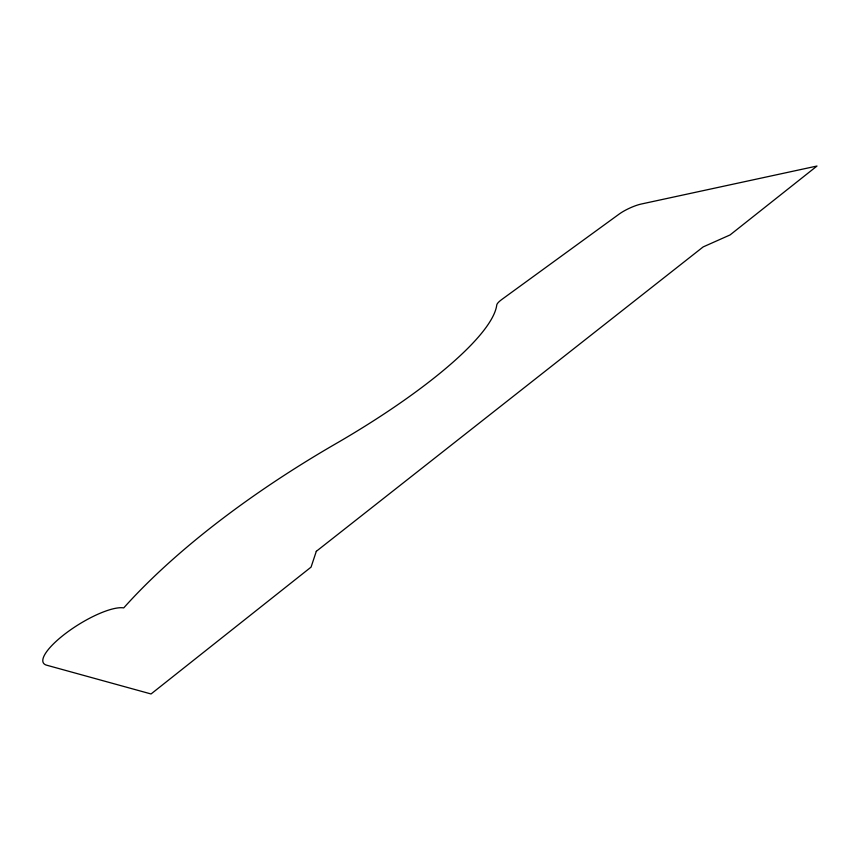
<?xml version="1.0" encoding="UTF-8"?>
<svg xmlns="http://www.w3.org/2000/svg" width="860" height="860" viewBox="0 0 860 860"><rect width="100%" height="100%" fill="white"/><g stroke="black" fill="none" stroke-linecap="round" stroke-linejoin="round"><path stroke-width="1.29" d="M316.308 551.324L311.062 567.116L151.048 693.966L46.644 665.188A49.816 14.029 -32 0 1 66.876 632.508A49.816 14.029 -32 0 1 123.732 607.902A421.69 147.974 -28.1 0 1 338.002 442.459A242.993 55.223 -28.3 0 0 496.757 304.977A18.157 4.257 -26 0 1 501.831 299.463L619.264 214.011A17.136 3.666 -24.8 0 1 641.151 204.056L817 166.034L730.065 234.941L703.158 246.917L316.308 551.324"/></g></svg>
